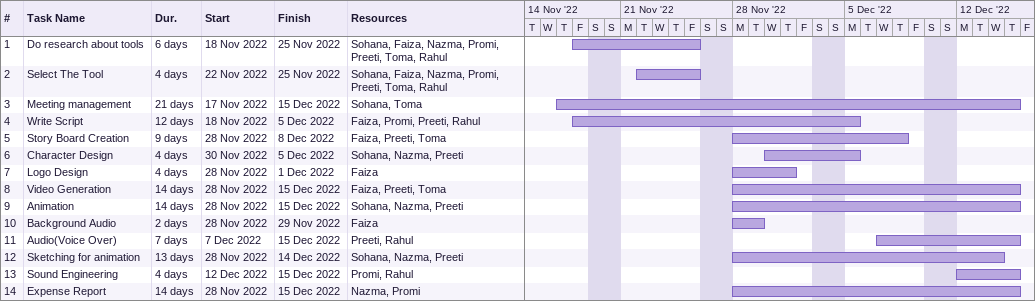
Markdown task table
| ID | Task | Duration | Start | Finish | Resources |
|---|---|---|---|---|---|
| 1 | Do research about tools | 6d | 2022-11-18 | 2022-11-25 | Sohana, Faiza, Nazma, Promi, Preeti, Toma, Rahul |
| 2 | Select The Tool | 4d | 2022-11-22 | 2022-11-25 | Sohana, Faiza, Nazma, Promi, Preeti, Toma, Rahul |
| 3 | Meeting management | 21d | 2022-11-17 | 2022-12-15 | Sohana, Toma |
| 4 | Write Script | 12d | 2022-11-18 | 2022-12-05 | Faiza, Promi, Preeti, Rahul |
| 5 | Story Board Creation | 9d | 2022-11-28 | 2022-12-08 | Faiza, Preeti, Toma |
| 6 | Character Design | 4d | 2022-11-30 | 2022-12-05 | Sohana, Nazma, Preeti |
| 7 | Logo Design | 4d | 2022-11-28 | 2022-12-01 | Faiza |
| 8 | Video Generation | 14d | 2022-11-28 | 2022-12-15 | Faiza, Preeti, Toma |
| 9 | Animation | 14d | 2022-11-28 | 2022-12-15 | Sohana, Nazma, Preeti |
| 10 | Background Audio | 2d | 2022-11-28 | 2022-11-29 | Faiza |
| 11 | Audio(Voice Over) | 7d | 2022-12-07 | 2022-12-15 | Preeti, Rahul |
| 12 | Sketching for animation | 13d | 2022-11-28 | 2022-12-14 | Sohana, Nazma, Preeti |
| 13 | Sound Engineering | 4d | 2022-12-12 | 2022-12-15 | Promi, Rahul |
| 14 | Expense Report | 14d | 2022-11-28 | 2022-12-15 | Nazma, Promi |
